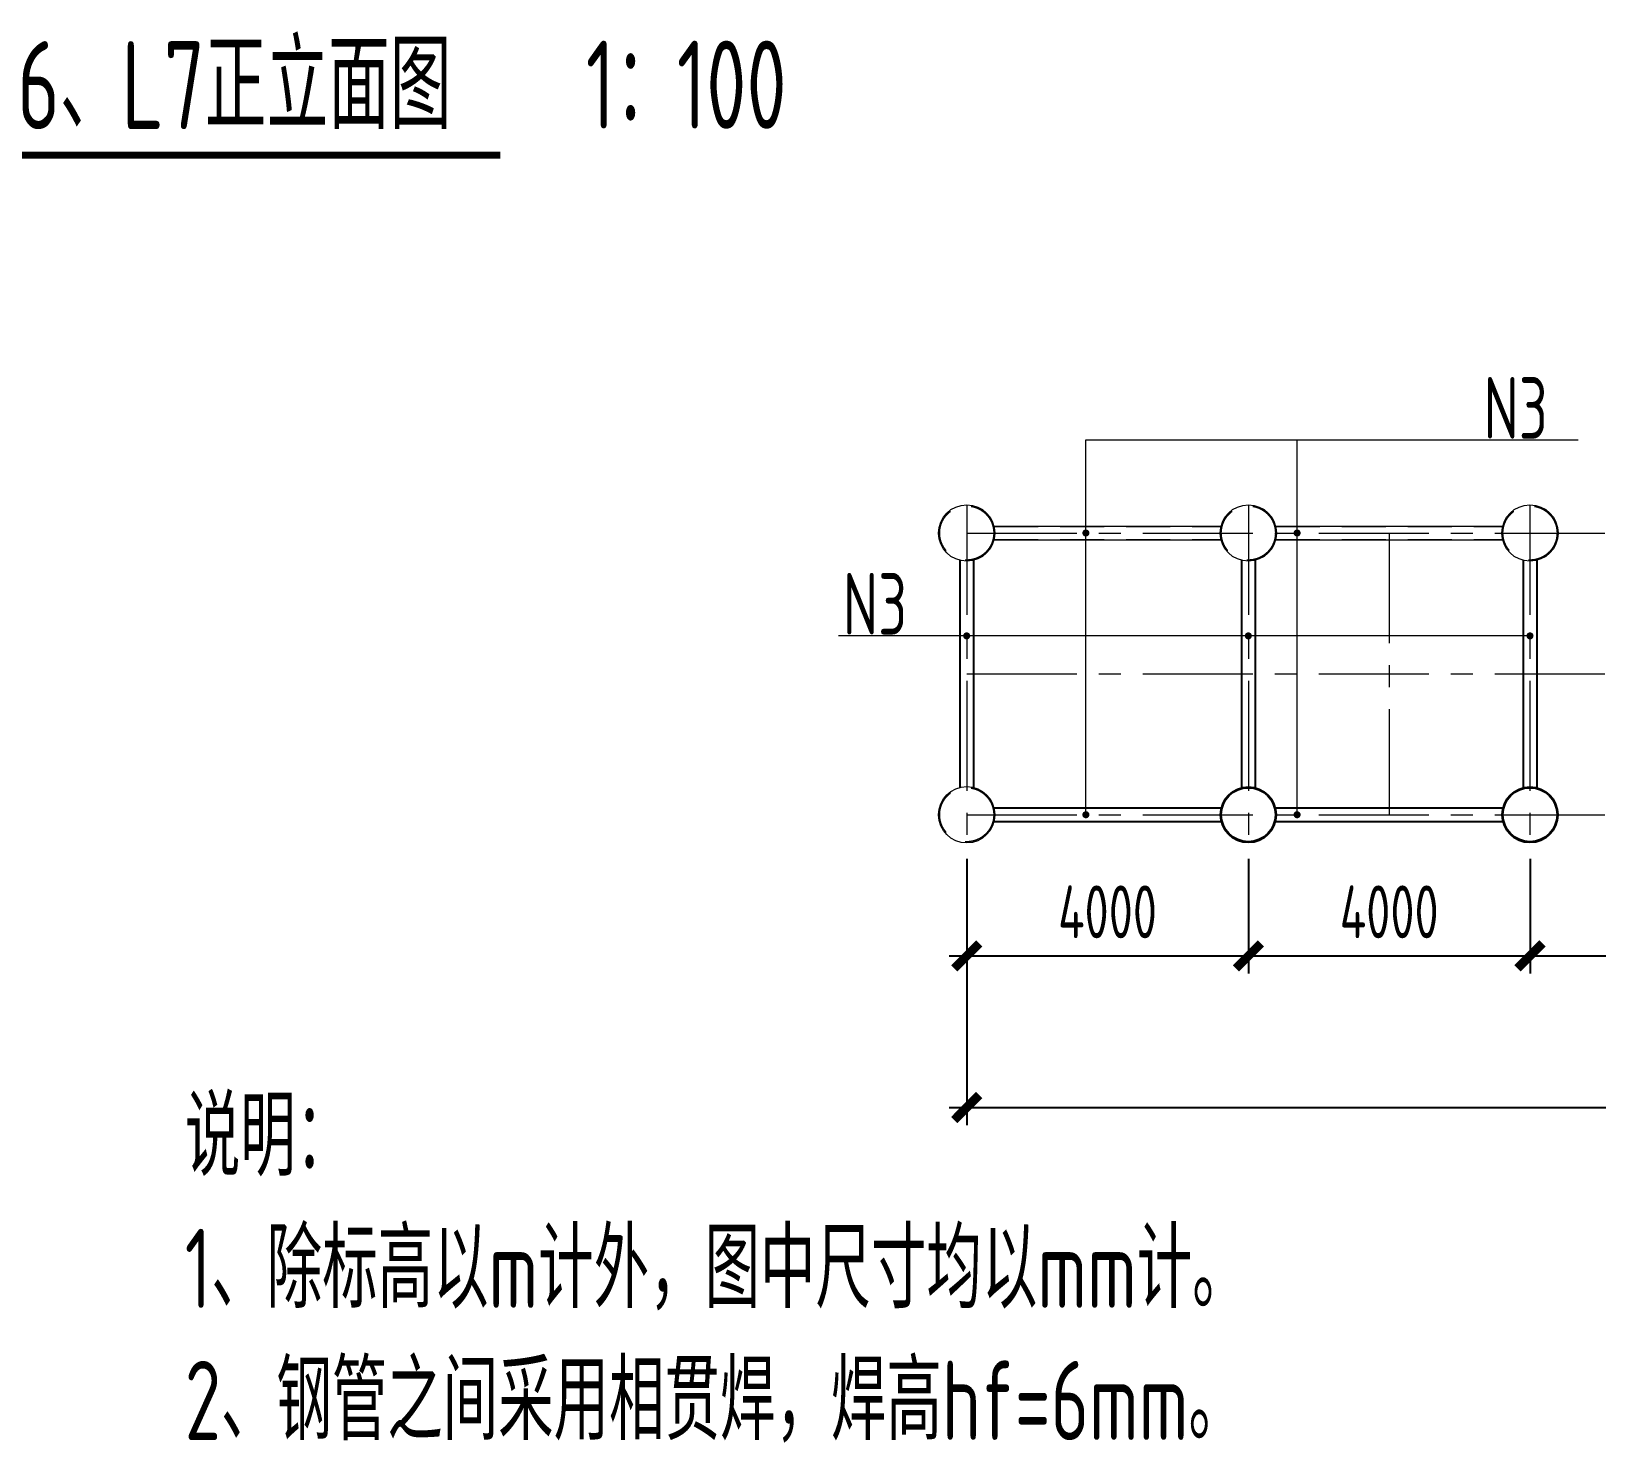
# Model space of a CAD drawing. Extents: x -2876908 to 633791, y -1383861 to 872234.
# Drawn here: x 28319 to 72783, y -603138 to -563060 of the extents above; entities that cross this region are included whole.
import ezdxf
from ezdxf.enums import TextEntityAlignment as Align

# ---------------------------------------------------------------- set-up
doc = ezdxf.new("R2010")
doc.units = 0
doc.header["$LTSCALE"] = 5
doc.header["$MEASUREMENT"] = 0
doc.linetypes.add('CENTER', pattern=[2, 1.25, -0.25, 0.25, -0.25])
doc.linetypes.add('DASHED', pattern=[0.75, 0.5, -0.25])
doc.layers.get('0').update_dxf_attribs({"linetype": 'CONTINUOUS', "lineweight": 25})
doc.layers.get('DEFPOINTS').update_dxf_attribs({"color": 35, "linetype": 'CONTINUOUS', "lineweight": 13})
for name, color, linetype, lineweight in [('3中心线', 6, 'CENTER', 18), ('4虚线', 2, 'DASHED', 18), ('5标注', 3, 'CONTINUOUS', 15), ('6文本', 7, 'CONTINUOUS', 15), ('8轮廓线', 4, 'CONTINUOUS', 15), ('DIM', 3, 'CONTINUOUS', 0), ('REIND', 1, 'CONTINUOUS', 0)]:
    doc.layers.add(name, color=color, linetype=linetype, lineweight=lineweight)
doc.layers.add('M_Dim', color=3, linetype='CONTINUOUS')
doc.layers.add('M_Prof', color=2, linetype='CONTINUOUS')
doc.styles.add('TSSD_Dimension', font='tssdeng.shx', dxfattribs={"width": 0.7, "bigfont": 'hztxt.shx'})
doc.styles.add('TSSD_NORM', font='tssdeng.shx', dxfattribs={"width": 0.7, "bigfont": 'hztxt.shx'})
doc.dimstyles.new('TSSD_100_100', dxfattribs={"dimtxt": 300, "dimasz": 100, "dimexe": 100, "dimexo": 250, "dimgap": 100, "dimtad": 1, "dimdec": 0, "dimzin": 0, "dimdsep": 46, "dimtxsty": 'TSSD_Dimension', "dimblk": 'ARCHTICK', "dimblk1": 'ARCHTICK', "dimblk2": 'ARCHTICK', "dimcen": 0, "dimdle": 100, "dimclrt": 7, "dimadec": 0, "dimazin": 0, "dimtfac": 1, "dimtdec": 0, "dimtix": 1, "dimtmove": 2, "dimatfit": 3, "dimfxl": 1, "dimtolj": 1, "dimtzin": 0, "dimarcsym": 0})

# ---------------------------------------------------------------- blocks, each defined once
blk = doc.blocks.new('_ArchTick')
at = {"color": 0, "linetype": 'ByBlock', "const_width": 0.5}
blk.add_lwpolyline([(-0.707, -0.707), (0.707, 0.707)], dxfattribs=at)
blk = doc.blocks.new('*D542')
at = {"layer": 'DEFPOINTS', "color": 0, "transparency": 16777216}
for p in [(54889, -585306), (106489, -585306), (106489, -593620)]:
    blk.add_point(p, dxfattribs=at)
at = {"layer": 'DIM', "color": 0, "lineweight": -2, "transparency": 16777216}
for p, q in [((54889, -586556), (54889, -594120)), ((106489, -586556), (106489, -594120)), ((54389, -593620), (106989, -593620))]:
    blk.add_line(p, q, dxfattribs=at)
at = {"layer": 'DIM', "color": 0, "lineweight": -2, "transparency": 16777216, "xscale": 500, "yscale": 500, "zscale": 500, "rotation": 180}
blk.add_blockref('_ArchTick', (54889, -593620), dxfattribs=at)
at = {"layer": 'DIM', "color": 0, "lineweight": -2, "transparency": 16777216, "xscale": 500, "yscale": 500, "zscale": 500}
blk.add_blockref('_ArchTick', (106489, -593620), dxfattribs=at)
at = {"layer": 'DIM', "color": 7, "transparency": 16777216, "insert": (80689, -592370), "char_height": 1500, "attachment_point": 5, "style": 'TSSD_Dimension'}
blk.add_mtext('\\A1;25800', dxfattribs=at)
blk = doc.blocks.new('*D508')
at = {"layer": 'DEFPOINTS', "color": 0, "transparency": 16777216}
for p in [(54889, -585306), (62889, -585306), (62889, -589314)]:
    blk.add_point(p, dxfattribs=at)
at = {"layer": 'DIM', "color": 0, "lineweight": -2, "transparency": 16777216}
for p, q in [((54889, -586556), (54889, -589814)), ((62889, -586556), (62889, -589814)), ((54389, -589314), (63389, -589314))]:
    blk.add_line(p, q, dxfattribs=at)
at = {"layer": 'DIM', "color": 0, "lineweight": -2, "transparency": 16777216, "xscale": 500, "yscale": 500, "zscale": 500, "rotation": 180}
blk.add_blockref('_ArchTick', (54889, -589314), dxfattribs=at)
at = {"layer": 'DIM', "color": 0, "lineweight": -2, "transparency": 16777216, "xscale": 500, "yscale": 500, "zscale": 500}
blk.add_blockref('_ArchTick', (62889, -589314), dxfattribs=at)
at = {"layer": 'DIM', "color": 7, "transparency": 16777216, "insert": (58889, -588064), "char_height": 1500, "attachment_point": 5, "style": 'TSSD_Dimension'}
blk.add_mtext('\\A1;4000', dxfattribs=at)
blk = doc.blocks.new('*D683')
at = {"layer": 'DEFPOINTS', "color": 0, "transparency": 16777216}
for p in [(62889, -585306), (70889, -585306), (70889, -589314)]:
    blk.add_point(p, dxfattribs=at)
at = {"layer": 'DIM', "color": 0, "lineweight": -2, "transparency": 16777216}
for p, q in [((62889, -586556), (62889, -589814)), ((70889, -586556), (70889, -589814)), ((62389, -589314), (71389, -589314))]:
    blk.add_line(p, q, dxfattribs=at)
at = {"layer": 'DIM', "color": 0, "lineweight": -2, "transparency": 16777216, "xscale": 500, "yscale": 500, "zscale": 500, "rotation": 180}
blk.add_blockref('_ArchTick', (62889, -589314), dxfattribs=at)
at = {"layer": 'DIM', "color": 0, "lineweight": -2, "transparency": 16777216, "xscale": 500, "yscale": 500, "zscale": 500}
blk.add_blockref('_ArchTick', (70889, -589314), dxfattribs=at)
at = {"layer": 'DIM', "color": 7, "transparency": 16777216, "insert": (66889, -588064), "char_height": 1500, "attachment_point": 5, "style": 'TSSD_Dimension'}
blk.add_mtext('\\A1;4000', dxfattribs=at)
blk = doc.blocks.new('*D684')
at = {"layer": 'DEFPOINTS', "color": 0, "transparency": 16777216}
for p in [(70889, -585306), (80689, -585306), (80689, -589314)]:
    blk.add_point(p, dxfattribs=at)
at = {"layer": 'DIM', "color": 0, "lineweight": -2, "transparency": 16777216}
for p, q in [((70889, -586556), (70889, -589814)), ((80689, -586556), (80689, -589814)), ((70389, -589314), (81189, -589314))]:
    blk.add_line(p, q, dxfattribs=at)
at = {"layer": 'DIM', "color": 0, "lineweight": -2, "transparency": 16777216, "xscale": 500, "yscale": 500, "zscale": 500, "rotation": 180}
blk.add_blockref('_ArchTick', (70889, -589314), dxfattribs=at)
at = {"layer": 'DIM', "color": 0, "lineweight": -2, "transparency": 16777216, "xscale": 500, "yscale": 500, "zscale": 500}
blk.add_blockref('_ArchTick', (80689, -589314), dxfattribs=at)
at = {"layer": 'DIM', "color": 7, "transparency": 16777216, "insert": (75789, -588064), "char_height": 1500, "attachment_point": 5, "style": 'TSSD_Dimension'}
blk.add_mtext('\\A1;4900', dxfattribs=at)

msp = doc.modelspace()

# ---------------------------------------------------------------- linework, layer by layer
at = {"layer": '3中心线', "ltscale": 500}
for p, q in [((54888.705, -576506.36), (54888.705, -586106.36)), ((62888.705, -576506.36), (62888.705, -586106.36)), ((70888.705, -576506.36), (70888.705, -586106.36)), ((54888.705, -577306.36), (107288.693, -577306.36)), ((66888.705, -577306.36), (66888.705, -585306.36)), ((54888.705, -581306.36), (106488.693, -581306.36)), ((54888.705, -585306.36), (107288.693, -585306.36))]:
    msp.add_line(p, q, dxfattribs=at)
at = {"layer": '4虚线', "ltscale": 500}
for p, q in [((55667.728, -577124.36), (62109.683, -577124.36)), ((63667.728, -577124.36), (70109.683, -577124.36)), ((55667.728, -577488.36), (62109.683, -577488.36)), ((63667.728, -577488.36), (70109.683, -577488.36)), ((54706.705, -578085.382), (54706.705, -584527.337)), ((55070.705, -578085.382), (55070.705, -584527.337)), ((62706.705, -578085.382), (62706.705, -584527.337)), ((63070.705, -578085.382), (63070.705, -584527.337)), ((70706.705, -578085.382), (70706.705, -584527.337)), ((71070.705, -578085.382), (71070.705, -584527.337)), ((55667.728, -585124.36), (62109.683, -585124.36)), ((63667.728, -585124.36), (70109.683, -585124.36)), ((55667.728, -585488.36), (62109.683, -585488.36)), ((63667.728, -585488.36), (70109.683, -585488.36))]:
    msp.add_line(p, q, dxfattribs=at)
for centre in [(54888.705, -577306.36), (62888.705, -577306.36), (70888.705, -577306.36), (54888.705, -585306.36)]:
    msp.add_circle(centre, 768, dxfattribs=at)
at = {"layer": '5标注'}
for p, q in [((58273.729, -574664.885), (72257.457, -574664.885)), ((58273.729, -585306.36), (58273.729, -574664.885)), ((64273.729, -585306.36), (64273.729, -574664.885)), ((70888.705, -580227.431), (51246.172, -580227.431))]:
    msp.add_line(p, q, dxfattribs=at)
at = {"layer": '8轮廓线'}
for p, q in [((55664.826, -577112.36), (62112.584, -577112.36)), ((63664.826, -577112.36), (70112.584, -577112.36)), ((55664.826, -577500.36), (62112.584, -577500.36)), ((63664.826, -577500.36), (70112.584, -577500.36))]:
    msp.add_line(p, q, dxfattribs=at)
for centre in [(54888.705, -577306.36), (62888.705, -577306.36), (70888.705, -577306.36), (54888.705, -585306.36), (62888.705, -585306.36), (70888.705, -585306.36)]:
    msp.add_circle(centre, 800, dxfattribs=at)
at = {"layer": 'M_Dim'}
msp.add_lwpolyline([(11206.524, -566578.487, 200, 200, 0), (41638.529, -566578.487, 200, 200, 0)], format="xyseb", dxfattribs=at)
at = {"layer": 'M_Prof'}
for p, q in [((54694.705, -578082.481), (54694.705, -584530.239)), ((55082.705, -578082.481), (55082.705, -584530.239)), ((62694.705, -578082.481), (62694.705, -584530.239)), ((63082.705, -578082.481), (63082.705, -584530.239)), ((70694.705, -578082.481), (70694.705, -584530.239)), ((71082.705, -578082.481), (71082.705, -584530.239)), ((55664.826, -585112.36), (62112.584, -585112.36)), ((63664.826, -585112.36), (70112.584, -585112.36)), ((55664.826, -585500.36), (62112.584, -585500.36)), ((63664.826, -585500.36), (70112.584, -585500.36))]:
    msp.add_line(p, q, dxfattribs=at)
for centre in [(62888.705, -585306.36), (70888.705, -585306.36)]:
    msp.add_circle(centre, 768, dxfattribs=at)
at = {"layer": 'REIND', "const_width": 100}
for points in [[(58223.729, -577306.36, 1), (58323.729, -577306.36, 1)], [(64223.729, -577306.36, 1), (64323.729, -577306.36, 1)], [(54838.705, -580227.431, 1), (54938.705, -580227.431, 1)], [(62838.705, -580227.431, 1), (62938.705, -580227.431, 1)], [(70838.705, -580227.431, 1), (70938.705, -580227.431, 1)], [(58223.729, -585306.36, 1), (58323.729, -585306.36, 1)], [(64223.729, -585306.36, 1), (64323.729, -585306.36, 1)]]:
    msp.add_lwpolyline(points, format="xyb", close=True, dxfattribs=at)

# ---------------------------------------------------------------- texts
at = {"layer": '5标注', "color": 7, "char_height": 1750, "attachment_point": 7, "style": 'TSSD_NORM'}
for insert in [(69566.827, -574632.385), (51368.797, -580194.931)]:
    msp.add_mtext('N3', dxfattribs=dict(at, insert=insert))
at = {"layer": '6文本', "style": 'TSSD_NORM', "width": 0.7}
for s, p in [('临时墩[L1]、L3、L6、L7正立面图 ', (26785.211, -564575.282)), ('1：100', (46921.887, -564575.282))]:
    msp.add_text(s, height=2500, dxfattribs=at).set_placement(p, align=Align.MIDDLE)
at = {"layer": '6文本', "insert": (32679.433, -593313.557), "char_height": 2250, "width": 195290.43481, "attachment_point": 1, "style": 'TSSD_NORM'}
msp.add_mtext('说明：\\P1、除标高以m计外，图中尺寸均以mm计。\\P2、钢管之间采用相贯焊，焊高hf=6mm。', dxfattribs=at)

# ---------------------------------------------------------------- dimensions: what is measured, and where the dimension line sits
at = {"layer": 'DIM'}
for base, p1, p2, picture, middle in [((106488.693, -593620.226), (54888.705, -585306.36), (106488.693, -585306.36), '*D542', (80688.699, -592370.226)), ((62888.705, -589313.875), (54888.705, -585306.36), (62888.705, -585306.36), '*D508', (58888.705, -588063.875)), ((70888.705, -589313.875), (62888.705, -585306.36), (70888.705, -585306.36), '*D683', (66888.705, -588063.875)), ((80688.699, -589313.875), (70888.705, -585306.36), (80688.699, -585306.36), '*D684', (75788.702, -588063.875))]:
    dim = msp.add_linear_dim(base=base, p1=p1, p2=p2, dimstyle='TSSD_100_100', override={"dimtxt": 1500, "dimasz": 500, "dimexe": 500, "dimexo": 1250, "dimgap": 500, "dimlfac": 0.5, "dimdle": 500}, dxfattribs=at)
    dim.commit()
    dim.dimension.update_dxf_attribs({"geometry": picture, "text_midpoint": middle})

doc.saveas('drawing.dxf')
